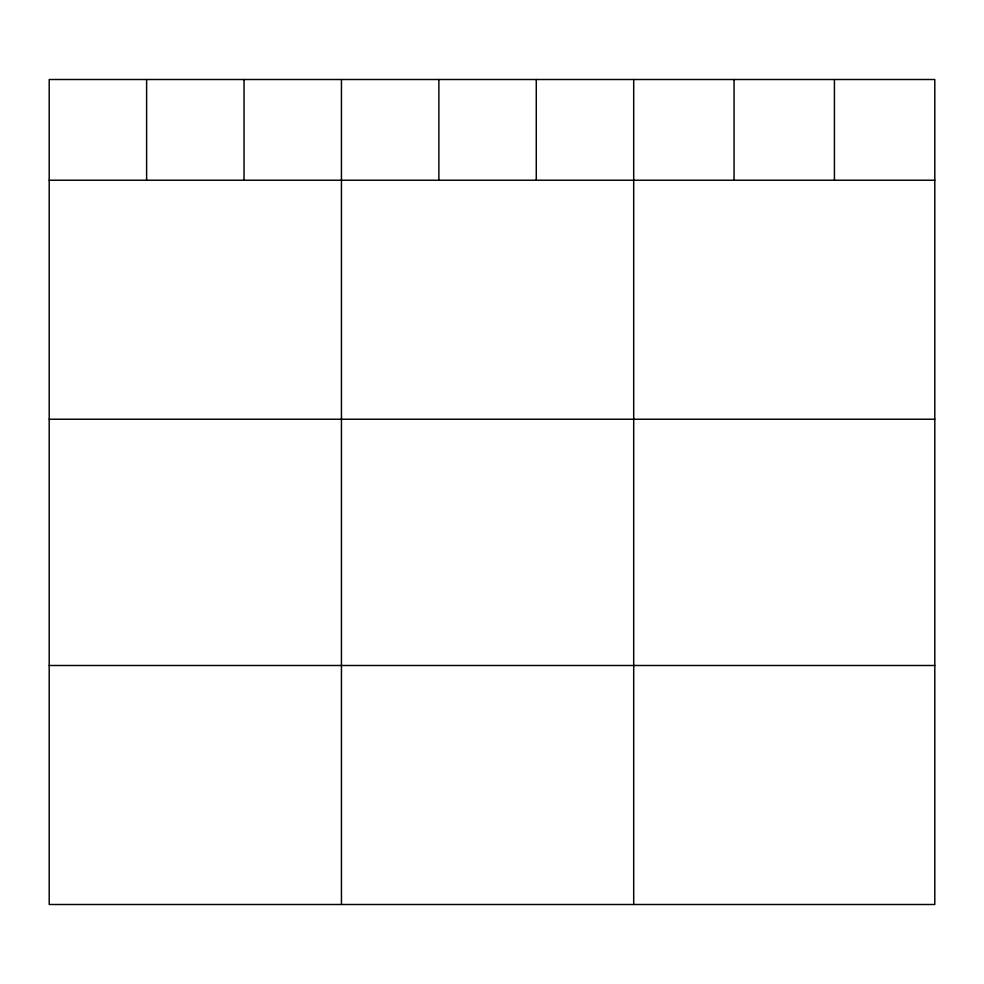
<?xml version="1.0" encoding="UTF-8"?>
<svg xmlns="http://www.w3.org/2000/svg" width="984" height="984" viewBox="0 0 984 984"><rect width="100%" height="100%" fill="white"/><g stroke="black" fill="none" stroke-linecap="round" stroke-linejoin="round"><path stroke-width="1.48" d="M934.8 180.232L934.8 904.493L49.2 904.493L49.2 79.507L934.8 79.507L934.8 180.232L49.2 180.232M49.2 419.233L934.8 419.233M49.2 665.491L934.8 665.491M834.432 79.507L834.432 180.232M734.064 79.507L734.064 180.232M633.696 79.507L633.696 904.493M536.28 79.507L536.28 180.232M438.864 79.507L438.864 180.232M341.448 79.507L341.448 904.493M244.032 79.507L244.032 180.232M146.616 79.507L146.616 180.232"/></g></svg>
